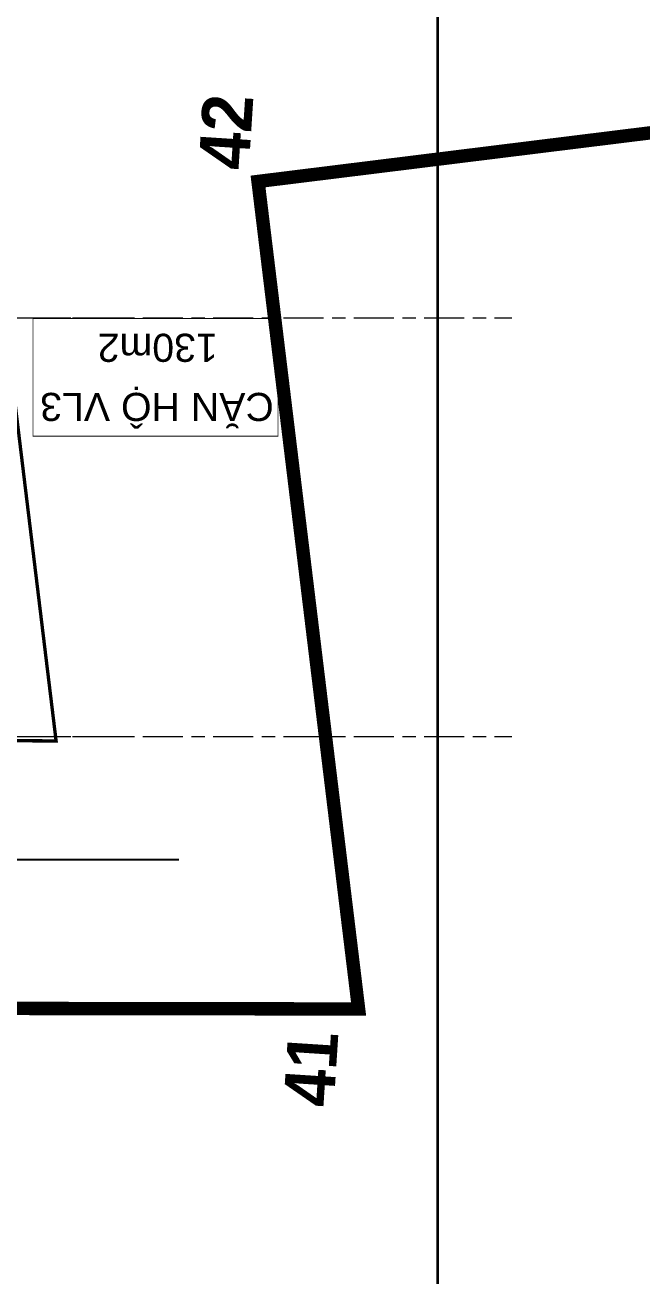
# Model space of a CAD drawing. Header units: millimetres. Extents: x -100356 to 314685, y 446 to 1273965.
# Drawn here: x 82291 to 91502, y 1086455 to 1105138 of the extents above; entities that cross this region are included whole.
import ezdxf
from ezdxf.xclip import XClip

# ---------------------------------------------------------------- set-up
doc = ezdxf.new("R2010")
doc.units = ezdxf.units.MM
doc.header["$XCLIPFRAME"] = 2
for name, pattern in [('20180221 BF$0$DASHDOT', [1, 0.5, -0.25, 0, -0.25]), ('CENTER', [2, 1.25, -0.25, 0.25, -0.25]), ('CENTER2', [28.575, 19.05, -3.175, 3.175, -3.175]), ('DASHED2', [0.375, 0.25, -0.125]), ('Kume - Grid Line', [10.5, 6, -1.25, 2, -1.25])]:
    doc.linetypes.add(name, pattern=pattern)
for name, color, linetype in [('20180221 BF$0$10', 1, 'Continuous'), ('20180221 BF$0$sohieu_diem', 2, 'Continuous'), ('20180221 BF$0$TREE', 99, 'Continuous')]:
    doc.layers.add(name, color=color, linetype=linetype)
for name, color, linetype, lineweight in [('20180221 BF$0$setback', 1, 'Continuous', 13), ('A-_ANOT----_D', 7, 'Continuous', 5), ('A.Axis', 251, 'CENTER2', 13), ('GJ', 1, 'Continuous', 13), ('LGI', 250, 'CENTER', 9), ('TEXT', 6, 'Continuous', 20)]:
    doc.layers.add(name, color=color, linetype=linetype, lineweight=lineweight)
doc.layers.add('@area depoint', color=8, linetype='Continuous', lineweight=35, plot=False)
doc.styles.add('20180221 BF$0$VAPTIMN', font='VNI-Aptima-Bold.TTF')
doc.styles.add('VnArial', font='Font - TrueType - Arial.ttf')

# ---------------------------------------------------------------- blocks, each defined once
blk = doc.blocks.new('grid tower')
at = {"layer": 'A.Axis', "linetype": 'Kume - Grid Line', "lineweight": 9, "ltscale": 100}
for p, q in [((48341.2, 31299.9), (-14918.8, 31299.9)), ((48341.2, 25049.9), (-14918.8, 25049.9))]:
    blk.add_line(p, q, dxfattribs=at)
blk = doc.blocks.new('SITE')
at = {"layer": 'GJ', "color": 2, "linetype": 'DASHED2', "ltscale": 200, "const_width": 50, "elevation": 0}
blk.add_lwpolyline([(-1186, 35377), (-1157, 8044), (-172, -63), (-42869, 0), (-42847, 879), (-42997, 6495), (-42929, 10453), (-42964, 14461), (-42978, 21429), (-50432, 21463), (-51659, 22285), (-51640, 22872)], dxfattribs=at)
blk = doc.blocks.new('20180221 BF$0$hientrang')
at = {"layer": '20180221 BF$0$10', "color": 1, "linetype": 'Continuous'}
for p, q in [((-113704, 94445, 0), (-110540, 43326, 0)), ((-110540, 43326, 0), (-98301, 45606, 0)), ((-98301, 45606, 0), (-91530, 9756, 0))]:
    blk.add_line(p, q, dxfattribs=at)
at = {"layer": '20180221 BF$0$10', "color": 1}
for p, q in [((-113704, 94445, 0), (-110540, 43326, 0)), ((-110540, 43326, 0), (-98301, 45606, 0)), ((-98301, 45606, 0), (-91530, 9756, 0))]:
    blk.add_line(p, q, dxfattribs=at)
at = {"layer": '20180221 BF$0$setback', "color": 1, "linetype": '20180221 BF$0$DASHDOT', "ltscale": 200, "const_width": 200, "elevation": 0}
blk.add_lwpolyline([(-87270, 104902), (-90121, 104815), (-91714, 102077), (-92674, 102048), (-92312, 95898), (-95312, 95702), (-99272, 95417), (-103263, 95232), (-108843, 94729), (-111844, 94613), (-113704, 94445), (-110540, 43326), (-98301, 45606), (-91530, 9756)], dxfattribs=at)
at = {"layer": '20180221 BF$0$sohieu_diem', "color": 3, "const_width": 93.8, "elevation": 0}
for points in [[(-98348, 45606, 1), (-98254, 45606, 1)], [(-110586, 43326, 1), (-110493, 43326, 1)]]:
    blk.add_lwpolyline(points, format="xyb", close=True, dxfattribs=at)
at = {"layer": '20180221 BF$0$sohieu_diem', "color": 3, "style": '20180221 BF$0$VAPTIMN'}
for s, p in [('42', (-98151, 45756, 0)), ('41', (-112038, 43605, 0))]:
    blk.add_text(s, height=750, rotation=359.9273, dxfattribs=at).set_placement(p)
blk = doc.blocks.new('X-GRID')
at = {"layer": 'LGI', "ltscale": 1500}
for p, q in [((5008.8, 42400), (-57318.6, 42400)), ((5008.8, 36150), (-57318.6, 36150))]:
    blk.add_line(p, q, dxfattribs=at)
blk = doc.blocks.new('f23 grid column')
at = {"rotation": 180}
blk.add_blockref('X-GRID', (-36705, 11038, 0), dxfattribs=at)

msp = doc.modelspace()

# ---------------------------------------------------------------- linework, layer by layer
at = {"layer": '@area depoint', "ltscale": 0.5, "elevation": 0}
msp.add_lwpolyline([(29051.7, 1079400.2), (88451.7, 1079400.2), (88451.7, 1163400.2), (29051.7, 1163400.2)], close=True, dxfattribs=at)
at = {"layer": 'TEXT', "const_width": 10, "elevation": 0}
for points in [[(82410.2, 1100756.8), (86066.3, 1100756.8), (86066.3, 1099000.4), (82410.2, 1099000.4)], [(82410.4, 1100753.8), (86066.5, 1100753.8), (86066.5, 1098997.4), (82410.4, 1098997.4)]]:
    msp.add_lwpolyline(points, close=True, dxfattribs=at)

# ---------------------------------------------------------------- block references
ref = msp.add_blockref('f23 grid column', (68945.9, 1125875.2, 0))
XClip(ref).set_block_clipping_path([(-38143.7990276038, 12874.2728585252), (-38143.7990276038, -960.9112009969), (-27130.5599544233, -960.9112009969), (-27130.5599544233, -10223.7739877296), (-20127.121006076, -10223.7739877296), (-20127.121006076, -3944.1828265036), (-7256.2687176054, -3944.1828265036), (-7256.2687176054, -19155.9551603594), (-20848.1462950006, -19155.9551603594), (-20848.1462950006, -33200.2410861016), (15642.2695581813, -33200.2410861016), (15642.2695581813, 13456.019038944), (-37345.1452426936, 13456.0190389439)])
at = {"layer": '20180221 BF$0$TREE'}
ref = msp.add_blockref('20180221 BF$0$hientrang', (137502.3, 1198021.5, 0), dxfattribs=dict(at, rotation=86.37342821610302))
XClip(ref).set_block_clipping_path([(-133148.1755428242, 112075.9558377523), (-124131.7889780848, -30182.5877385634), (-23551.8986045148, -23807.8059542924), (-32568.2851692542, 118450.7376220233)])
at = {"layer": 'A-_ANOT----_D', "rotation": 180}
msp.add_blockref('grid tower', (74640.7, 1125813.5, 0), dxfattribs=at)
at = {"layer": 'GJ'}
msp.add_blockref('SITE', (82927, 1094510.4, 0), dxfattribs=at)

# ---------------------------------------------------------------- texts
at = {"layer": 'TEXT', "style": 'VnArial'}
for s, p in [('130m2', (85169.4, 1100528.1, 0)), ('CĂN HỘ VL3', (86005.5, 1099644.9, 0))]:
    msp.add_text(s, height=420, rotation=180, dxfattribs=at).set_placement(p)

doc.saveas('drawing.dxf')
